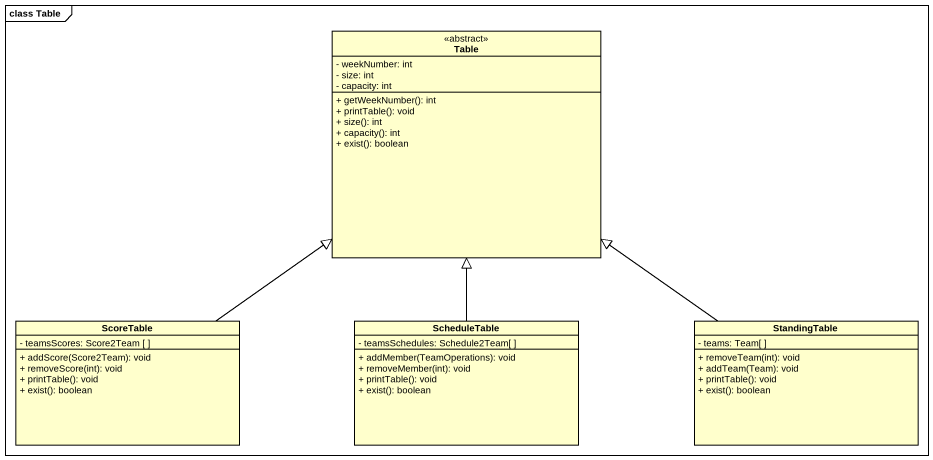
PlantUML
@startuml
mainframe class Table
hide circle
hide empty members
skinparam classAttributeIconSize 0
class Table <<abstract>> {
  - weekNumber: int
  - size: int
  - capacity: int
  + getWeekNumber(): int
  + printTable(): void
  + size(): int
  + capacity(): int
  + exist(): boolean
}
class ScoreTable {
  - teamsScores: Score2Team [ ]
  + addScore(Score2Team): void
  + removeScore(int): void
  + printTable(): void
  + exist(): boolean
}
class ScheduleTable {
  - teamsSchedules: Schedule2Team[ ]
  + addMember(TeamOperations): void
  + removeMember(int): void
  + printTable(): void
  + exist(): boolean
}
class StandingTable {
  - teams: Team[ ]
  + removeTeam(int): void
  + addTeam(Team): void
  + printTable(): void
  + exist(): boolean
}
ScoreTable -up-|> Table
ScoreTable -up-|> Table
ScoreTable -up-|> Table
ScoreTable -up-|> Table
ScheduleTable -up-|> Table
ScheduleTable -up-|> Table
ScheduleTable -up-|> Table
ScheduleTable -up-|> Table
StandingTable -up-|> Table
StandingTable -up-|> Table
StandingTable -up-|> Table
StandingTable -up-|> Table
@enduml
